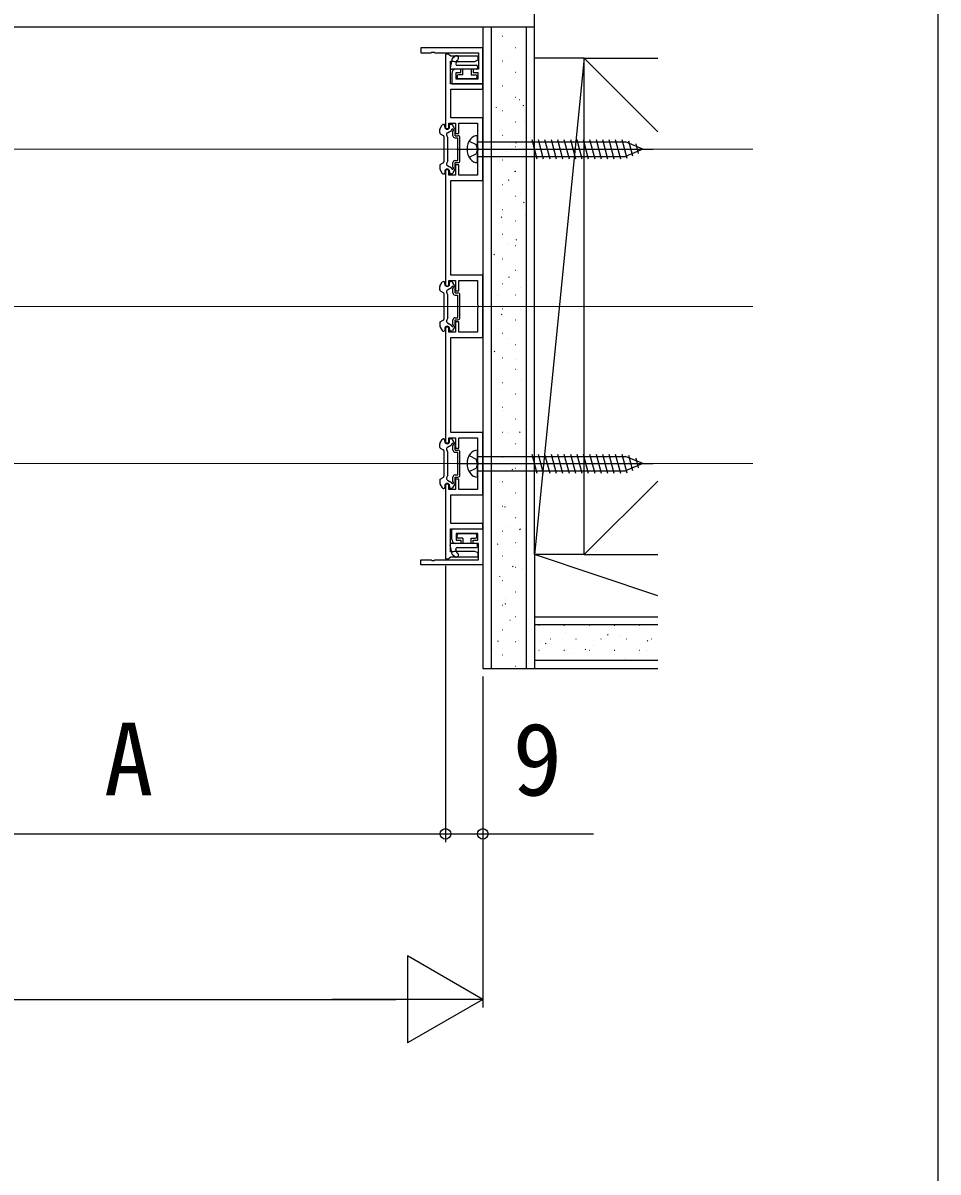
# Model space of a CAD drawing. Units: millimetres, scale not verified. Extents: x -525 to 525, y -783 to 779.
# Drawn here: x 414.5 to 525, y -83.7 to 55.2 of the extents above; entities that cross this region are included whole.
import ezdxf
from ezdxf.enums import TextEntityAlignment as Align

# ---------------------------------------------------------------- set-up
doc = ezdxf.new("R2010")
doc.units = ezdxf.units.MM
doc.header["$LTSCALE"] = 4
for name, color, linetype in [('0-2_YKK_11', 7, 'Continuous'), ('0-4_YKK_13', 4, 'Continuous'), ('0-6_YKK_D', 6, 'Continuous'), ('0-7_YKK_ZWAK', 7, 'Continuous'), ('0-8_YSS_K', 3, 'Continuous'), ('0-9_YSS_KE', 3, 'Continuous')]:
    doc.layers.add(name, color=color, linetype=linetype)
doc.layers.add('0-3_YKK_12', color=2, linetype='Continuous', lineweight=18)
doc.styles.add('ＭＳ ゴシック', font='')
doc.styles.get('ＭＳ ゴシック').set_extended_font_data('MS Gothic')

msp = doc.modelspace()

# ---------------------------------------------------------------- linework, layer by layer
at = {"layer": '0-2_YKK_11'}
msp.add_line((465.9, 37.45), (465.5, 37.45), dxfattribs=at)
for points in [[(470, 52.2), (462.5, 52.2), (462.5, 51.6), (463.771, 51.6), (463.863, 51.66), (464.137, 51.66), (464.229, 51.6), (469.5, 51.6), (469.5, 49.6), (468.85, 49.6), (468.85, 49.2), (469.4, 49.2), (469.4, 48.4), (466.8, 48.4), (466.8, 49.2), (467.35, 49.2), (467.35, 49.6), (466.75, 49.6)], [(470, 47.85), (466.1, 47.85), (466.1, 50.6), (466.435, 50.6), (466.535, 50.562), (466.856, 50.555), (467.044, 50.555), (467.356, 50.555), (467.544, 50.555), (467.856, 50.555), (468.044, 50.555), (468.356, 50.555), (468.544, 50.555), (468.856, 50.555), (469.044, 50.555), (469.45, 50.75), (469.45, 51.2), (466.146, 51.2), (465.998, 51.325), (465.85, 51.45), (465.5, 51.45), (465.5, 42.45), (465.9, 42.45), (465.9, 43.075), (466.7, 43.075), (466.7, 41.825), (467.1, 41.825), (467.1, 43.075), (469.35, 43.075), (469.35, 40.179), (469.41, 40.087), (469.41, 39.813), (469.35, 39.721), (469.35, 36.825), (467.1, 36.825), (467.1, 38.075), (466.7, 38.075), (466.7, 36.825), (465.9, 36.825), (465.9, 37.45)], [(466.25, 49.1), (466.25, 47.85), (470, 47.85), (470, 52.2)], [(465.9, -0.55), (465.5, -0.55), (465.5, -9.55), (465.85, -9.55), (465.998, -9.425), (466.146, -9.3), (469.45, -9.3), (469.45, -8.85), (469.044, -8.655), (468.856, -8.655), (468.544, -8.655), (468.356, -8.655), (468.044, -8.655), (467.856, -8.655), (467.544, -8.655), (467.356, -8.655), (467.044, -8.655), (466.856, -8.655), (466.535, -8.663), (466.435, -8.7), (466.1, -8.7), (466.1, -5.95), (470, -5.95), (470, -5.3), (466.15, -5.3), (466.15, -1.825), (470, -1.825), (470, 5.725), (466.15, 5.725), (466.15, 17.175), (470, 17.175), (470, 24.725), (466.15, 24.725), (466.15, 36.175), (470, 36.175), (470, 43.725), (466.15, 43.725), (466.15, 47.2), (470, 47.2), (470, 47.85)], [(465.5, 37.45), (465.5, 23.45), (465.9, 23.45), (465.9, 24.075), (466.7, 24.075), (466.7, 22.825), (467.1, 22.825), (467.1, 24.075), (469.35, 24.075), (469.35, 21.179), (469.41, 21.087), (469.41, 20.813), (469.35, 20.721), (469.35, 17.825), (467.1, 17.825), (467.1, 19.075), (466.7, 19.075), (466.7, 17.825), (465.9, 17.825), (465.9, 18.45), (465.5, 18.45), (465.5, 4.45), (465.9, 4.45), (465.9, 5.075), (466.7, 5.075), (466.7, 3.825), (467.1, 3.825), (467.1, 5.075), (469.35, 5.075), (469.35, 2.179), (469.41, 2.087), (469.41, 1.813), (469.35, 1.721), (469.35, -1.175), (467.1, -1.175), (467.1, 0.075), (466.7, 0.075), (466.7, -1.175), (465.9, -1.175), (465.9, -0.55)], [(470, -10.3), (462.5, -10.3), (462.5, -9.7), (463.771, -9.7), (463.863, -9.76), (464.137, -9.76), (464.229, -9.7), (469.5, -9.7), (469.5, -7.7), (468.85, -7.7), (468.85, -7.3), (469.4, -7.3), (469.4, -6.5), (466.8, -6.5), (466.8, -7.3), (467.35, -7.3), (467.35, -7.7), (466.75, -7.7)], [(466.25, -7.2), (466.25, -5.95), (470, -5.95), (470, -10.3)]]:
    msp.add_lwpolyline(points, dxfattribs=at)
for centre, start, end in [((466.75, 49.1), 90.00001, 179.99999), ((466.75, -7.2), 180.00001, 269.99999)]:
    msp.add_arc(centre, 0.5, start, end, dxfattribs=at)
at = {"layer": '0-3_YKK_12'}
for p, q in [((-141.279, 39.95), (502.623, 39.95)), ((-141.279, 20.95), (502.623, 20.95)), ((-141.279, 1.95), (502.623, 1.95))]:
    msp.add_line(p, q, dxfattribs=at)
at = {"layer": '0-4_YKK_13'}
for p, q in [((466.314, 50.897), (466.078, 49.781)), ((466.368, 50.984), (466.629, 51.191)), ((466.811, 50.589), (466.746, 50.281)), ((466.865, 50.676), (466.971, 50.759)), ((466.893, 50.1), (469.225, 50.1)), ((469.225, 49.6), (466.225, 49.6)), ((466.925, 48.8), (466.925, 48.6)), ((467.6, 48.95), (467.075, 48.95)), ((467.6, 48.95), (467.6, 49.6)), ((469.275, 48.8), (469.275, 48.6)), ((469.375, 49.95), (469.375, 49.75)), ((469.125, 48.45), (467.075, 48.45)), ((464.8, 41.95), (464.8, 42.31)), ((464.82, 42.385), (465.103, 42.875)), ((464.875, 41.82), (465.225, 41.618)), ((465.233, 42.95), (465.3, 42.95)), ((465.4, 42.65), (465.4, 42.85)), ((465.749, 41.938), (466.23, 42.215)), ((466, 42.65), (466, 42.85)), ((466.217, 42.95), (466.1, 42.95)), ((466.63, 42.385), (466.347, 42.875)), ((466.4, 41.575), (466.4, 42.135)), ((466.65, 41.575), (466.65, 42.31)), ((465.3, 41.488), (465.3, 38.412)), ((465.8, 41.35), (465.658, 41.596)), ((465.8, 38.55), (465.8, 41.35)), ((466.65, 41.575), (467, 41.575)), ((466.65, 41.325), (467, 41.325)), ((467, 38.575), (467, 41.325)), ((467.25, 38.575), (467.25, 41.325)), ((468.354, 40.925), (469.214, 40.496)), ((469.35, 39.95), (469.214, 40.496)), ((469.35, 38.325), (469.35, 41.575)), ((469.35, 40.825), (487.238, 40.825)), ((475.922, 41.1), (476.538, 38.8)), ((476.698, 41.1), (477.315, 38.8)), ((477.475, 41.1), (478.091, 38.8)), ((478.251, 41.1), (478.867, 38.8)), ((479.028, 41.1), (479.644, 38.8)), ((479.804, 41.1), (480.42, 38.8)), ((480.581, 41.1), (481.197, 38.8)), ((481.357, 41.1), (481.973, 38.8)), ((482.134, 41.1), (482.75, 38.8)), ((482.91, 41.1), (483.526, 38.8)), ((483.686, 41.1), (484.303, 38.8)), ((484.463, 41.1), (485.079, 38.8)), ((485.239, 41.1), (485.856, 38.8)), ((486.016, 41.1), (486.632, 38.8)), ((486.792, 41.1), (487.397, 38.843)), ((489.35, 39.95), (487.238, 40.825)), ((487.603, 40.971), (488.096, 39.133)), ((488.477, 40.609), (488.795, 39.422)), ((466.85, 39.95), (490.6, 39.95)), ((468.354, 38.975), (469.214, 39.404)), ((469.35, 39.95), (469.214, 39.404)), ((469.35, 39.075), (487.238, 39.075)), ((489.35, 39.95), (487.238, 39.075)), ((489.35, 39.95), (487.238, 39.075)), ((464.8, 37.95), (464.8, 37.59)), ((464.82, 37.515), (465.103, 37.025)), ((464.875, 38.08), (465.225, 38.282)), ((465.8, 38.55), (465.658, 38.304)), ((465.749, 37.962), (466.23, 37.685)), ((466.63, 37.515), (466.347, 37.025)), ((466.4, 37.765), (466.4, 38.325)), ((466.65, 38.575), (467, 38.575)), ((466.65, 38.325), (467, 38.325)), ((466.65, 37.59), (466.65, 38.325)), ((465.233, 36.95), (465.3, 36.95)), ((465.4, 37.25), (465.4, 37.05)), ((466, 37.25), (466, 37.05)), ((466.217, 36.95), (466.1, 36.95)), ((464.82, 23.385), (465.103, 23.875)), ((465.233, 23.95), (465.3, 23.95)), ((465.4, 23.65), (465.4, 23.85)), ((466, 23.65), (466, 23.85)), ((466.217, 23.95), (466.1, 23.95)), ((466.63, 23.385), (466.347, 23.875)), ((464.8, 22.95), (464.8, 23.31)), ((464.875, 22.82), (465.225, 22.618)), ((465.3, 22.488), (465.3, 19.412)), ((465.8, 22.35), (465.658, 22.596)), ((465.749, 22.938), (466.23, 23.215)), ((465.8, 19.55), (465.8, 22.35)), ((466.4, 22.575), (466.4, 23.135)), ((466.65, 22.575), (466.65, 23.31)), ((466.65, 22.575), (467, 22.575)), ((466.65, 22.325), (467, 22.325)), ((467, 19.575), (467, 22.325)), ((467.25, 19.575), (467.25, 22.325)), ((465.8, 19.55), (465.658, 19.304)), ((466.65, 19.575), (467, 19.575)), ((464.8, 18.95), (464.8, 18.59)), ((464.82, 18.515), (465.103, 18.025)), ((464.875, 19.08), (465.225, 19.282)), ((465.4, 18.25), (465.4, 18.05)), ((465.749, 18.962), (466.23, 18.685)), ((466, 18.25), (466, 18.05)), ((466.63, 18.515), (466.347, 18.025)), ((466.4, 18.765), (466.4, 19.325)), ((466.65, 19.325), (467, 19.325)), ((466.65, 18.59), (466.65, 19.325)), ((465.233, 17.95), (465.3, 17.95)), ((466.217, 17.95), (466.1, 17.95)), ((464.8, 3.95), (464.8, 4.31)), ((464.82, 4.385), (465.103, 4.875)), ((465.233, 4.95), (465.3, 4.95)), ((465.4, 4.65), (465.4, 4.85)), ((465.749, 3.938), (466.23, 4.215)), ((466, 4.65), (466, 4.85)), ((466.217, 4.95), (466.1, 4.95)), ((466.63, 4.385), (466.347, 4.875)), ((466.65, 3.575), (466.65, 4.31)), ((464.875, 3.82), (465.225, 3.618)), ((465.3, 3.488), (465.3, 0.412)), ((465.8, 3.35), (465.658, 3.596)), ((465.8, 0.55), (465.8, 3.35)), ((466.4, 3.575), (466.4, 4.135)), ((466.65, 3.575), (467, 3.575)), ((466.65, 3.325), (467, 3.325)), ((467, 0.575), (467, 3.325)), ((467.25, 0.575), (467.25, 3.325)), ((468.354, 2.925), (469.214, 2.496)), ((469.35, 0.325), (469.35, 3.575)), ((469.35, 0.325), (469.35, 3.575)), ((469.35, 2.825), (487.238, 2.825)), ((475.922, 3.1), (476.538, 0.8)), ((476.698, 3.1), (477.315, 0.8)), ((477.475, 3.1), (478.091, 0.8)), ((478.251, 3.1), (478.867, 0.8)), ((479.028, 3.1), (479.644, 0.8)), ((479.804, 3.1), (480.42, 0.8)), ((480.581, 3.1), (481.197, 0.8)), ((481.357, 3.1), (481.973, 0.8)), ((482.134, 3.1), (482.75, 0.8)), ((482.91, 3.1), (483.526, 0.8)), ((483.686, 3.1), (484.303, 0.8)), ((484.463, 3.1), (485.079, 0.8)), ((485.239, 3.1), (485.856, 0.8)), ((486.016, 3.1), (486.632, 0.8)), ((486.792, 3.1), (487.397, 0.843)), ((489.35, 1.95), (487.238, 2.825)), ((487.603, 2.971), (488.096, 1.133)), ((466.85, 1.95), (490.6, 1.95)), ((468.354, 0.975), (469.214, 1.404)), ((469.35, 1.95), (469.214, 2.496)), ((469.35, 1.95), (469.214, 1.404)), ((489.35, 1.95), (487.238, 1.075)), ((489.35, 1.95), (487.238, 1.075)), ((488.477, 2.609), (488.795, 1.422)), ((464.875, 0.08), (465.225, 0.282)), ((465.8, 0.55), (465.658, 0.304)), ((466.4, -0.235), (466.4, 0.325)), ((466.65, 0.575), (467, 0.575)), ((466.65, 0.325), (467, 0.325)), ((466.65, -0.41), (466.65, 0.325)), ((469.35, 1.075), (487.238, 1.075)), ((464.8, -0.05), (464.8, -0.41)), ((464.82, -0.485), (465.103, -0.975)), ((465.233, -1.05), (465.3, -1.05)), ((465.4, -0.75), (465.4, -0.95)), ((465.749, -0.038), (466.23, -0.315)), ((466, -0.75), (466, -0.95)), ((466.217, -1.05), (466.1, -1.05)), ((466.63, -0.485), (466.347, -0.975)), ((466.925, -6.9), (466.925, -6.7)), ((469.125, -6.55), (467.075, -6.55)), ((469.275, -6.9), (469.275, -6.7)), ((466.314, -8.997), (466.078, -7.881)), ((469.225, -7.7), (466.225, -7.7)), ((466.893, -8.2), (469.225, -8.2)), ((467.6, -7.05), (467.075, -7.05)), ((467.6, -7.05), (467.6, -7.7)), ((469.375, -8.05), (469.375, -7.85)), ((466.368, -9.084), (466.629, -9.291)), ((466.811, -8.689), (466.746, -8.381)), ((466.865, -8.776), (466.971, -8.859))]:
    msp.add_line(p, q, dxfattribs=at)
for points in [[(468.6, 49.6), (468.6, 48.95), (469.125, 48.95)], [(468.6, -7.7), (468.6, -7.05), (469.125, -7.05)]]:
    msp.add_lwpolyline(points, dxfattribs=at)
for centre, radius, start, end in [((466.461, 50.866), 0.15, 128.33312, 168.08054), ((466.8, 50.975), 0.275, 308.33312, 128.33312), ((466.893, 50.25), 0.15, 168.08054, 270), ((466.958, 50.558), 0.15, 128.33312, 168.08054), ((469.225, 49.95), 0.15, 0, 90), ((466.225, 49.75), 0.15, 168.08054, 270), ((467.075, 48.8), 0.15, 90, 180), ((469.125, 48.8), 0.15, 0, 90), ((469.225, 49.75), 0.15, 270, 0), ((467.075, 48.6), 0.15, 180, 270), ((469.125, 48.6), 0.15, 270, 0), ((464.95, 42.31), 0.15, 150, 180), ((464.95, 41.95), 0.15, 180, 240), ((465.233, 42.8), 0.15, 90, 150), ((465.3, 42.85), 0.1, 360, 90), ((465.7, 42.65), 0.3, 180, 0), ((465.874, 41.721), 0.25, 120, 210), ((466.1, 42.85), 0.1, 90, 180), ((466.217, 42.8), 0.15, 30, 90), ((466.35, 42.25), 0.125, 293.57818, 196.04532), ((466.5, 42.31), 0.15, 0, 30), ((465.15, 41.488), 0.15, 0, 60), ((466.65, 41.575), 0.25, 180, 270), ((467, 41.325), 0.25, 0, 90), ((470.1, 39.95), 2, 142.75083, 217.24917), ((469.344, 40.525), 1.05, 89.66112, 142.75083), ((464.95, 37.95), 0.15, 120, 180), ((464.95, 37.59), 0.15, 180, 210), ((465.15, 38.412), 0.15, 300, 0), ((465.7, 37.25), 0.3, 0, 180), ((465.874, 38.179), 0.25, 150, 240), ((466.35, 37.65), 0.125, 163.95468, 66.42182), ((466.65, 38.325), 0.25, 90, 180), ((466.5, 37.59), 0.15, 330, 0), ((467, 38.575), 0.25, 270, 0), ((469.344, 39.375), 1.05, 217.24917, 270.33888), ((465.233, 37.1), 0.15, 210, 270), ((465.3, 37.05), 0.1, 270, 0), ((466.1, 37.05), 0.1, 180, 270), ((466.217, 37.1), 0.15, 270, 330), ((465.233, 23.8), 0.15, 90, 150), ((465.3, 23.85), 0.1, 360, 90), ((465.7, 23.65), 0.3, 180, 0), ((466.1, 23.85), 0.1, 90, 180), ((466.217, 23.8), 0.15, 30, 90), ((464.95, 23.31), 0.15, 150, 180), ((464.95, 22.95), 0.15, 180, 240), ((465.15, 22.488), 0.15, 0, 60), ((465.874, 22.721), 0.25, 120, 210), ((466.35, 23.25), 0.125, 293.57818, 196.04532), ((466.65, 22.575), 0.25, 180, 270), ((466.5, 23.31), 0.15, 0, 30), ((467, 22.325), 0.25, 0, 90), ((466.65, 19.325), 0.25, 90, 180), ((467, 19.575), 0.25, 270, 0), ((464.95, 18.95), 0.15, 120, 180), ((464.95, 18.59), 0.15, 180, 210), ((465.15, 19.412), 0.15, 300, 0), ((465.7, 18.25), 0.3, 0, 180), ((465.874, 19.179), 0.25, 150, 240), ((466.35, 18.65), 0.125, 163.95468, 66.42182), ((466.5, 18.59), 0.15, 330, 0), ((465.233, 18.1), 0.15, 210, 270), ((465.3, 18.05), 0.1, 270, 0), ((466.1, 18.05), 0.1, 180, 270), ((466.217, 18.1), 0.15, 270, 330), ((464.95, 4.31), 0.15, 150, 180), ((465.233, 4.8), 0.15, 90, 150), ((465.3, 4.85), 0.1, 360, 90), ((465.7, 4.65), 0.3, 180, 0), ((466.1, 4.85), 0.1, 90, 180), ((466.217, 4.8), 0.15, 30, 90), ((466.35, 4.25), 0.125, 293.57818, 196.04532), ((466.5, 4.31), 0.15, 0, 30), ((464.95, 3.95), 0.15, 180, 240), ((465.15, 3.488), 0.15, 0, 60), ((465.874, 3.721), 0.25, 120, 210), ((466.65, 3.575), 0.25, 180, 270), ((467, 3.325), 0.25, 0, 90), ((470.1, 1.95), 2, 142.75083, 217.24917), ((469.344, 2.525), 1.05, 89.66112, 142.75083), ((464.95, -0.05), 0.15, 120, 180), ((465.15, 0.412), 0.15, 300, 0), ((465.874, 0.179), 0.25, 150, 240), ((466.65, 0.325), 0.25, 90, 180), ((467, 0.575), 0.25, 270, 0), ((469.344, 1.375), 1.05, 217.24917, 270.33888), ((464.95, -0.41), 0.15, 180, 210), ((465.233, -0.9), 0.15, 210, 270), ((465.3, -0.95), 0.1, 270, 0), ((465.7, -0.75), 0.3, 0, 180), ((466.1, -0.95), 0.1, 180, 270), ((466.217, -0.9), 0.15, 270, 330), ((466.35, -0.35), 0.125, 163.95468, 66.42182), ((466.5, -0.41), 0.15, 330, 0), ((467.075, -6.7), 0.15, 90, 180), ((467.075, -6.9), 0.15, 180, 270), ((469.125, -6.7), 0.15, 0, 90), ((469.125, -6.9), 0.15, 270, 0), ((466.225, -7.85), 0.15, 90, 191.91946), ((466.893, -8.35), 0.15, 90, 191.91946), ((469.225, -7.85), 0.15, 360, 90), ((469.225, -8.05), 0.15, 270, 360), ((466.461, -8.966), 0.15, 191.91946, 231.66688), ((466.8, -9.075), 0.275, 231.66688, 51.66688), ((466.958, -8.658), 0.15, 191.91946, 231.66688)]:
    msp.add_arc(centre, radius, start, end, dxfattribs=at)
at = {"layer": '0-6_YKK_D'}
for p, q in [((465.5, -10.4), (465.5, -43.8)), ((470.005, -23.8), (470.005, -43.8)), ((470.005, -23.8), (470.005, -63.8)), ((465.5, -25.8), (465.5, -43.8)), ((394, -42.8), (465.5, -42.8)), ((470.005, -62.8), (460.912, -57.55)), ((460.912, -57.55), (460.912, -68.05)), ((-101.5, -62.8), (459.505, -62.8)), ((470.005, -62.8), (451.819, -62.8)), ((470.005, -62.8), (460.912, -68.05))]:
    msp.add_line(p, q, dxfattribs=at)
msp.add_lwpolyline([(465.5, -42.8), (470.005, -42.8), (483.373, -42.8)], dxfattribs=at)
for centre in [(465.5, -42.8), (465.5, -42.8), (470.005, -42.8)]:
    msp.add_circle(centre, 0.637, dxfattribs=at)
at = {"layer": '0-7_YKK_ZWAK'}
msp.add_lwpolyline([(-525, -782.8), (525, -782.8), (525, 747.2)], dxfattribs=at)
at = {"layer": '0-8_YSS_K'}
for p, q in [((476.25, 50.95), (476.25, 60.95)), ((476.25, 54.7), (312.5, 54.7)), ((470, 54.7), (470, -22.8)), ((471, 54.7), (471, -22.8)), ((474.974, 54.661), (474.983, 54.664)), ((475.25, 54.7), (475.25, -22.8)), ((472.231, 53.689), (472.24, 53.693)), ((472.344, 53.601), (472.394, 53.601)), ((473.959, 52.226), (474.009, 52.226)), ((471, 50.468), (471.056, 50.505)), ((472.344, 50.611), (472.394, 50.611)), ((472.83, 51.061), (472.839, 51.064)), ((473.959, 49.236), (474.009, 49.236)), ((472.344, 47.621), (472.394, 47.621)), ((473.806, 48.565), (473.815, 48.569)), ((473.959, 46.246), (474.009, 46.246)), ((474.452, 45.953), (474.461, 45.956)), ((471.661, 44.965), (471.671, 44.968)), ((472.344, 44.631), (472.394, 44.631)), ((474.891, 45.208), (474.974, 45.263)), ((473.959, 43.256), (474.009, 43.256)), ((475.05, 43.324), (475.06, 43.327)), ((472.307, 42.353), (472.317, 42.356)), ((472.344, 41.641), (472.394, 41.641)), ((474.007, 40.705), (474.09, 40.76)), ((472.906, 39.724), (472.916, 39.727)), ((473.959, 40.266), (474.009, 40.266)), ((472.344, 38.651), (472.394, 38.651)), ((473.122, 36.202), (473.205, 36.257)), ((473.882, 37.229), (473.892, 37.232)), ((473.959, 37.276), (474.009, 37.276)), ((472.344, 35.661), (472.394, 35.661)), ((471.738, 33.628), (471.747, 33.632)), ((473.959, 34.286), (474.009, 34.286)), ((474.528, 34.616), (474.538, 34.62)), ((474.927, 33.478), (475.01, 33.534)), ((472.344, 32.671), (472.394, 32.671)), ((475.127, 31.987), (475.137, 31.991)), ((472.238, 31.698), (472.321, 31.754)), ((472.384, 31.016), (472.393, 31.019)), ((473.959, 31.296), (474.009, 31.296)), ((472.344, 29.681), (472.394, 29.681)), ((472.983, 28.387), (472.992, 28.391)), ((473.959, 28.306), (474.009, 28.306)), ((474.042, 28.975), (474.126, 29.03)), ((471.353, 27.195), (471.437, 27.25)), ((472.344, 26.691), (472.394, 26.691)), ((473.959, 25.892), (473.968, 25.895)), ((473.959, 25.316), (474.009, 25.316)), ((472.344, 23.701), (472.394, 23.701)), ((473.158, 24.472), (473.241, 24.527)), ((471.815, 22.292), (471.824, 22.295)), ((473.959, 22.326), (474.009, 22.326)), ((474.605, 23.28), (474.614, 23.283)), ((472.274, 19.969), (472.357, 20.024)), ((472.344, 20.711), (472.394, 20.711)), ((472.461, 19.679), (472.47, 19.683)), ((475.204, 20.651), (475.213, 20.654)), ((473.959, 19.336), (474.009, 19.336)), ((472.344, 17.721), (472.394, 17.721)), ((473.06, 17.051), (473.069, 17.054)), ((471.389, 15.466), (471.473, 15.521)), ((473.959, 16.346), (474.009, 16.346)), ((472.344, 14.731), (472.394, 14.731)), ((474.036, 14.555), (474.045, 14.559)), ((473.959, 13.356), (474.009, 13.356)), ((472.344, 11.741), (472.394, 11.741)), ((474.682, 11.943), (474.691, 11.946)), ((471.891, 10.955), (471.901, 10.958)), ((473.959, 10.366), (474.009, 10.366)), ((472.344, 8.751), (472.394, 8.751)), ((472.537, 8.343), (472.547, 8.346)), ((473.959, 7.376), (474.009, 7.376)), ((472.344, 5.761), (472.394, 5.761)), ((473.136, 5.714), (473.146, 5.717)), ((474.423, 5.72), (474.506, 5.775)), ((473.959, 4.386), (474.009, 4.386)), ((474.112, 3.219), (474.122, 3.222)), ((471, 2.116), (471.001, 2.117)), ((472.344, 2.771), (472.394, 2.771)), ((473.959, 1.396), (474.009, 1.396)), ((473.539, 1.217), (473.622, 1.272)), ((474.758, 0.606), (474.768, 0.61)), ((471.968, -0.382), (471.977, -0.378)), ((472.344, -0.219), (472.394, -0.219)), ((473.959, -1.594), (474.009, -1.594)), ((472.344, -3.209), (472.394, -3.209)), ((472.614, -2.994), (472.623, -2.991)), ((472.654, -3.286), (472.737, -3.231)), ((473.959, -4.584), (474.009, -4.584)), ((472.344, -6.199), (472.394, -6.199)), ((473.213, -5.623), (473.222, -5.619)), ((474.459, -6.009), (474.542, -5.954)), ((471.77, -7.789), (471.853, -7.734)), ((473.959, -7.574), (474.009, -7.574)), ((474.189, -8.118), (474.198, -8.115)), ((471.069, -9.223), (471.078, -9.22)), ((472.344, -9.189), (472.394, -9.189)), ((491.14, -14.013), (476.25, -9.05)), ((476.25, -9.05), (476.25, -22.8)), ((473.575, -10.513), (473.658, -10.457)), ((473.959, -10.564), (474.009, -10.564)), ((474.835, -10.73), (474.844, -10.727)), ((472.045, -11.718), (472.054, -11.715)), ((472.344, -12.179), (472.394, -12.179)), ((473.959, -13.554), (474.009, -13.554)), ((472.344, -15.169), (472.394, -15.169)), ((472.69, -15.016), (472.773, -14.961)), ((472.691, -14.331), (472.7, -14.327)), ((473.959, -16.544), (474.009, -16.544)), ((476.25, -16.55), (491.14, -16.55)), ((473.29, -16.959), (473.299, -16.956)), ((491.14, -17.55), (476.25, -17.55)), ((476.77, -17.594), (476.82, -17.594)), ((479.81, -17.594), (479.86, -17.594)), ((482.85, -17.594), (482.9, -17.594)), ((485.89, -17.594), (485.94, -17.594)), ((488.93, -17.594), (488.98, -17.594)), ((489.297, -17.971), (489.306, -17.968)), ((472.344, -18.159), (472.394, -18.159)), ((478.195, -19.209), (478.245, -19.209)), ((479.997, -18.423), (480.007, -18.42)), ((481.235, -19.209), (481.285, -19.209)), ((484.275, -19.209), (484.325, -19.209)), ((485.061, -18.766), (485.145, -18.711)), ((486.507, -18.959), (486.516, -18.956)), ((487.315, -19.209), (487.365, -19.209)), ((490.355, -19.209), (490.405, -19.209)), ((471.145, -20.56), (471.155, -20.556)), ((471.806, -19.519), (471.889, -19.464)), ((473.959, -19.534), (474.009, -19.534)), ((474.266, -19.455), (474.275, -19.451)), ((476.77, -20.584), (476.82, -20.584)), ((476.877, -19.528), (476.887, -19.525)), ((477.569, -19.807), (477.653, -19.752)), ((479.81, -20.584), (479.86, -20.584)), ((482.372, -20.546), (482.455, -20.491)), ((482.85, -20.584), (482.9, -20.584)), ((483.386, -20.064), (483.396, -20.061)), ((485.89, -20.584), (485.94, -20.584)), ((488.93, -20.584), (488.98, -20.584)), ((489.864, -19.505), (489.947, -19.45)), ((489.896, -20.6), (489.905, -20.596)), ((472.344, -21.149), (472.394, -21.149)), ((474.912, -22.067), (474.921, -22.064)), ((476.25, -21.8), (491.14, -21.8)), ((480.643, -21.035), (480.653, -21.032)), ((487.153, -21.571), (487.162, -21.568)), ((470, -22.8), (491.14, -22.8)), ((473.959, -22.524), (474.009, -22.524))]:
    msp.add_line(p, q, dxfattribs=at)
at = {"layer": '0-9_YSS_KE'}
for p, q in [((482.25, 50.95), (476.25, 50.95)), ((476.25, -9.05), (476.25, 50.95)), ((482.25, 50.95), (476.25, -9.05)), ((491.14, 42.06), (482.25, 50.95)), ((491.14, -0.16), (482.25, -9.05)), ((482.25, -9.05), (476.25, -9.05)), ((482.25, -9.05), (491.14, -9.05))]:
    msp.add_line(p, q, dxfattribs=at)
msp.add_lwpolyline([(482.25, -9.05), (482.25, 50.95), (491.14, 50.95)], dxfattribs=at)

# ---------------------------------------------------------------- texts
at = {"layer": '0-6_YKK_D', "style": 'ＭＳ ゴシック'}
for s, p in [('A', (424.227, -40.8)), ('9', (473.601, -40.8))]:
    msp.add_text(s, height=8.798, dxfattribs=at).set_placement(p, align=Align.BOTTOM_LEFT)

doc.saveas('drawing.dxf')
